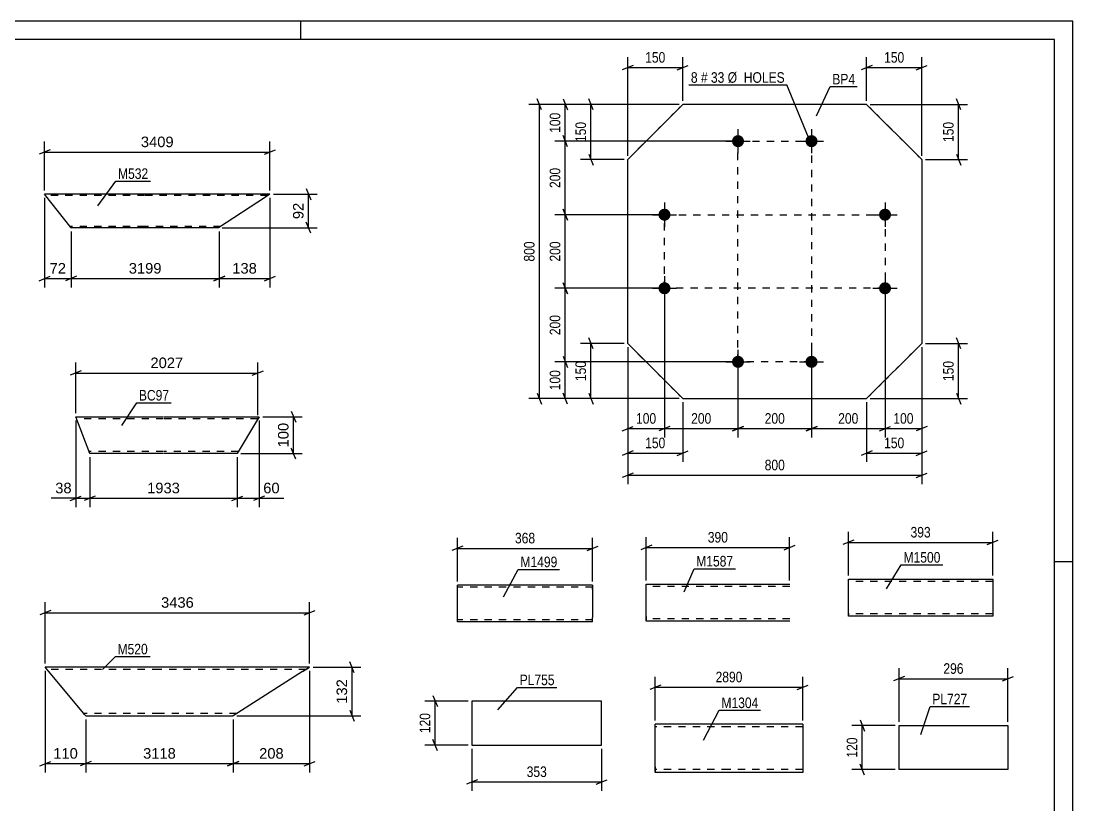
# Model space of a CAD drawing. Header units: millimetres. Extents: x 0 to 841, y 0 to 594.
# Drawn here: x 554.8 to 841, y 380.9 to 594 of the extents above; entities that cross this region are included whole.
import ezdxf

# ---------------------------------------------------------------- set-up
doc = ezdxf.new("R2010")
doc.units = ezdxf.units.MM
doc.linetypes.add('DXK_LINE_DOT2', pattern=[3.9198, 1.9599, -1.9599])
doc.styles.add('Arial', font='ARIAL.TTF', dxfattribs={"height": 0.2})
doc.styles.add('Arial Narrow', font='ARIALN.TTF', dxfattribs={"height": 0.2})

# ---------------------------------------------------------------- blocks, each defined once
blk = doc.blocks.new('Unknown-284934870-1134')
at = {"color": 5, "linetype": 'Continuous'}
for p, q in [((841, 594), (0, 594)), ((631, 589), (631, 594)), ((841, 0), (841, 594)), ((836, 589), (5, 589)), ((836, 5), (836, 589)), ((841, 447), (836, 447))]:
    blk.add_line(p, q, dxfattribs=at)
blk = doc.blocks.new('Part-284934870-1865 - 1864')
at = {"color": 2, "linetype": 'Continuous'}
for p, q in [((710.34, 440.63), (673.56, 440.63)), ((673.56, 430.72), (673.56, 440.63)), ((710.34, 440.63), (710.34, 440.54)), ((710.34, 440.54), (710.34, 439.43)), ((710.34, 439.43), (710.34, 431.83)), ((673.56, 430.63), (673.56, 430.72)), ((710.34, 430.63), (673.56, 430.63)), ((710.34, 430.63), (710.34, 431.83))]:
    blk.add_line(p, q, dxfattribs=at)
at = {"color": 7, "linetype": 'DXK_LINE_DOT2'}
for p, q in [((710.34, 440.03), (673.56, 440.03)), ((710.34, 439.43), (710.34, 440.28)), ((673.56, 431.23), (673.56, 431.27)), ((710.34, 431.23), (673.56, 431.23)), ((710.34, 431.27), (710.34, 431.6)), ((710.34, 431.23), (710.34, 431.27))]:
    blk.add_line(p, q, dxfattribs=at)
blk = doc.blocks.new('Part-284934870-1872 - 1871')
at = {"color": 2, "linetype": 'Continuous'}
for p, q in [((724.92, 439.66), (724.92, 440.86)), ((724.92, 440.86), (763.98, 440.86)), ((724.92, 432.06), (724.92, 439.66)), ((724.92, 430.95), (724.92, 432.06)), ((724.92, 430.86), (724.92, 430.95)), ((763.98, 430.86), (724.92, 430.86))]:
    blk.add_line(p, q, dxfattribs=at)
at = {"color": 7, "linetype": 'DXK_LINE_DOT2'}
for p, q in [((763.98, 440.26), (724.92, 440.26)), ((724.92, 432.06), (724.92, 431.21)), ((724.92, 431.46), (724.92, 431.51)), ((763.98, 431.46), (724.92, 431.46)), ((724.92, 430.86), (724.92, 430.86))]:
    blk.add_line(p, q, dxfattribs=at)
blk = doc.blocks.new('Part-284934870-14191 - 14190')
at = {"color": 2, "linetype": 'Continuous'}
for p, q in [((592.45, 418.3), (561.44, 418.3)), ((571.45, 406.3), (561.44, 418.3)), ((633.34, 418.3), (592.55, 418.3)), ((631.45, 417.1), (633.34, 418.3)), ((631.45, 417.1), (612.55, 405.1)), ((572.15, 405.45), (571.45, 406.3)), ((572.45, 405.1), (572.15, 405.45)), ((572.45, 405.1), (592.45, 405.1)), ((592.55, 405.1), (612.55, 405.1))]:
    blk.add_line(p, q, dxfattribs=at)
at = {"color": 7, "linetype": 'DXK_LINE_DOT2'}
for p, q in [((633.19, 418.21), (631.45, 417.1)), ((592.45, 417.7), (561.94, 417.7)), ((632.39, 417.7), (592.55, 417.7)), ((592.45, 405.7), (571.95, 405.7)), ((572.15, 405.45), (572.45, 405.1)), ((613.49, 405.7), (592.55, 405.7))]:
    blk.add_line(p, q, dxfattribs=at)
blk = doc.blocks.new('Part-284934870-1879 - 1878')
at = {"color": 2, "linetype": 'Continuous'}
for p, q in [((779.93, 441.03), (779.93, 442.23)), ((779.93, 442.23), (819.19, 442.23)), ((779.93, 432.97), (779.93, 441.03)), ((819.19, 442.23), (819.19, 432.23)), ((779.93, 432.32), (779.93, 432.97)), ((779.93, 432.23), (779.93, 432.32)), ((819.19, 432.23), (779.93, 432.23))]:
    blk.add_line(p, q, dxfattribs=at)
at = {"color": 7, "linetype": 'DXK_LINE_DOT2'}
for p, q in [((819.19, 441.63), (779.93, 441.63)), ((819.19, 442.14), (819.19, 442.23)), ((779.93, 432.97), (779.93, 432.58)), ((779.93, 432.83), (779.93, 432.88)), ((819.19, 432.83), (779.93, 432.83)), ((779.93, 432.23), (779.93, 432.23)), ((819.19, 432.83), (819.19, 432.88))]:
    blk.add_line(p, q, dxfattribs=at)
blk = doc.blocks.new('Part-284934870-1889 - 1888')
at = {"color": 2, "linetype": 'Continuous'}
for p, q in [((793.68, 390.46), (793.68, 402.46)), ((793.68, 402.46), (823.31, 402.46)), ((823.31, 402.46), (823.31, 390.46)), ((823.31, 390.46), (793.68, 390.46))]:
    blk.add_line(p, q, dxfattribs=at)
blk = doc.blocks.new('Part-284934870-1680 - 1679')
at = {"color": 2, "linetype": 'Continuous'}
for p, q in [((747.39, 402.86), (727.39, 402.86)), ((727.39, 391.26), (727.39, 402.86)), ((767.49, 402.86), (747.49, 402.86)), ((767.49, 402.86), (767.49, 389.66)), ((727.39, 391.26), (727.39, 389.66)), ((747.39, 389.66), (727.39, 389.66)), ((767.49, 389.66), (747.49, 389.66))]:
    blk.add_line(p, q, dxfattribs=at)
at = {"color": 7, "linetype": 'DXK_LINE_DOT2'}
for p, q in [((747.39, 402.06), (727.39, 402.06)), ((767.49, 402.06), (747.49, 402.06)), ((727.39, 389.78), (727.39, 391.26)), ((727.39, 390.46), (727.39, 390.52)), ((747.39, 390.46), (727.39, 390.46)), ((767.49, 390.46), (747.49, 390.46)), ((767.49, 390.46), (767.49, 390.52))]:
    blk.add_line(p, q, dxfattribs=at)
blk = doc.blocks.new('Part-284934870-1694 - 1693')
at = {"color": 2, "linetype": 'Continuous'}
for p, q in [((719.88, 556.35), (734.87, 571.34)), ((784.87, 571.34), (734.87, 571.34)), ((799.88, 556.34), (784.87, 571.34)), ((719.88, 506.33), (719.88, 556.35)), ((799.88, 556.34), (799.88, 556.34)), ((799.88, 556.34), (799.88, 506.35)), ((719.88, 506.33), (734.87, 491.34)), ((784.87, 491.34), (799.88, 506.35)), ((734.87, 491.34), (784.87, 491.34)), ((784.87, 491.34), (784.87, 491.34))]:
    blk.add_line(p, q, dxfattribs=at)
at = {"color": 7, "linetype": 'DXK_LINE_DOT2'}
for p, q in [((719.88, 556.35), (734.87, 571.34)), ((784.87, 571.34), (799.88, 556.34)), ((719.88, 506.33), (719.88, 506.33)), ((719.88, 506.33), (734.87, 491.34)), ((799.88, 506.35), (784.87, 491.34))]:
    blk.add_line(p, q, dxfattribs=at)
blk = doc.blocks.new('Bolt-284934870-1695 - 1693')
at = {"linetype": 'Continuous'}
for points in [[(749.88, 562.99, -1), (749.88, 559.69, -1)], [(769.88, 562.99, -1), (769.88, 559.69, -1)], [(729.88, 542.99, -1), (729.88, 539.69, -1)], [(789.88, 542.99, -1), (789.88, 539.69, -1)], [(729.88, 522.99, -1), (729.88, 519.69, -1)], [(789.88, 522.99, -1), (789.88, 519.69, -1)], [(749.88, 502.99, -1), (749.88, 499.69, -1)], [(769.88, 502.99, -1), (769.88, 499.69, -1)]]:
    blk.add_hatch(color=1, dxfattribs=at).paths.add_polyline_path(points)
at = {"color": 1, "linetype": 'Continuous'}
for p, q in [((749.88, 564.64), (749.88, 558.04)), ((769.88, 564.64), (769.88, 558.04)), ((746.58, 561.34), (753.18, 561.34)), ((766.58, 561.34), (773.18, 561.34)), ((729.88, 544.64), (729.88, 538.04)), ((789.88, 544.64), (789.88, 538.04)), ((726.58, 541.34), (733.18, 541.34)), ((786.58, 541.34), (793.18, 541.34)), ((729.88, 524.64), (729.88, 518.04)), ((789.88, 524.64), (789.88, 518.04)), ((726.58, 521.34), (733.18, 521.34)), ((786.58, 521.34), (793.18, 521.34)), ((749.88, 504.64), (749.88, 498.04)), ((769.88, 504.64), (769.88, 498.04)), ((746.58, 501.34), (753.18, 501.34)), ((766.58, 501.34), (773.18, 501.34))]:
    blk.add_line(p, q, dxfattribs=at)
blk = doc.blocks.new('Part-284934870-2005 - 2004')
at = {"color": 2, "linetype": 'Continuous'}
for p, q in [((712.78, 409.11), (677.51, 409.11)), ((677.51, 409.11), (677.51, 397.11)), ((712.78, 397.11), (712.78, 409.11)), ((677.51, 397.11), (712.78, 397.11))]:
    blk.add_line(p, q, dxfattribs=at)
blk = doc.blocks.new('Part-284934870-12777 - 12776')
at = {"color": 2, "linetype": 'Continuous'}
for p, q in [((588.45, 546.93), (561.24, 546.93)), ((568.45, 537.78), (561.24, 546.93)), ((622.55, 546.93), (588.55, 546.93)), ((622.55, 546.93), (621.32, 546.13)), ((621.32, 546.13), (608.55, 537.78)), ((588.45, 537.78), (568.45, 537.78)), ((608.55, 537.78), (588.55, 537.78))]:
    blk.add_line(p, q, dxfattribs=at)
at = {"color": 7, "linetype": 'DXK_LINE_DOT2'}
for p, q in [((622.45, 546.87), (621.32, 546.13)), ((588.45, 546.53), (561.56, 546.53)), ((621.94, 546.53), (588.55, 546.53)), ((588.45, 538.18), (568.13, 538.18)), ((568.26, 538.01), (568.45, 537.78)), ((609.16, 538.18), (588.55, 538.18))]:
    blk.add_line(p, q, dxfattribs=at)
blk = doc.blocks.new('Part-284934870-12785 - 12784')
at = {"color": 2, "linetype": 'Continuous'}
for p, q in [((573.55, 476.4), (569.72, 486.4)), ((569.72, 486.4), (593.55, 486.4)), ((593.65, 486.4), (619.62, 486.4)), ((618.9, 485.2), (613.65, 476.4)), ((619.62, 486.4), (618.9, 485.2)), ((593.55, 476.4), (573.55, 476.4)), ((613.65, 476.4), (593.65, 476.4))]:
    blk.add_line(p, q, dxfattribs=at)
at = {"color": 7, "linetype": 'DXK_LINE_DOT2'}
for p, q in [((593.55, 485.8), (569.95, 485.8)), ((619.26, 485.8), (593.65, 485.8)), ((619.57, 486.31), (618.9, 485.2)), ((593.55, 477), (573.32, 477)), ((573.41, 476.75), (573.55, 476.4)), ((614.01, 477), (593.65, 477))]:
    blk.add_line(p, q, dxfattribs=at)
blk = doc.blocks.new('Rectangle-284934870-14782 - 1693')
at = {"color": 1, "linetype": 'DXK_LINE_DOT2'}
blk.add_lwpolyline([(749.88, 561.34), (769.88, 561.34), (769.88, 501.34), (749.88, 501.34), (749.88, 561.34)], close=True, dxfattribs=at)
blk = doc.blocks.new('Rectangle-284934870-14792 - 1693')
at = {"color": 1, "linetype": 'DXK_LINE_DOT2'}
blk.add_lwpolyline([(729.88, 541.34), (789.88, 541.34), (789.88, 521.34), (729.88, 521.34), (729.88, 541.34)], close=True, dxfattribs=at)
blk = doc.blocks.new('StraightDimension-284934870-2777 - 1864')
at = {"color": 7, "linetype": 'Continuous'}
for p, q in [((673.56, 441.63), (673.56, 453.48)), ((710.34, 441.63), (710.34, 453.48)), ((675.06, 451.23), (672.06, 450.03)), ((673.56, 450.63), (710.34, 450.63)), ((708.84, 450.03), (711.84, 451.23))]:
    blk.add_line(p, q, dxfattribs=at)
at = {"color": 0}
blk.add_wipeout([(695.29, 451.38), (695.29, 455.58), (688.61, 455.58), (688.61, 451.38)], dxfattribs=at)
at = {"color": 3, "style": 'Arial Narrow'}
blk.add_text('368', height=2.863, dxfattribs=at).set_placement((689.21, 451.98))
blk = doc.blocks.new('StraightDimension-284934870-2781 - 1871')
at = {"color": 7, "linetype": 'Continuous'}
for p, q in [((724.92, 441.86), (724.92, 453.71)), ((763.91, 441.86), (763.91, 453.71)), ((726.42, 451.46), (723.42, 450.26)), ((724.92, 450.86), (763.91, 450.86)), ((762.41, 450.26), (765.41, 451.46))]:
    blk.add_line(p, q, dxfattribs=at)
at = {"color": 0}
blk.add_wipeout([(747.76, 451.61), (747.76, 455.81), (741.07, 455.81), (741.07, 451.61)], dxfattribs=at)
at = {"color": 3, "style": 'Arial Narrow'}
blk.add_text('390', height=2.863, dxfattribs=at).set_placement((741.67, 452.21))
blk = doc.blocks.new('StraightDimension-284934870-14249 - 14190')
at = {"color": 7, "linetype": 'Continuous'}
for p, q in [((561.44, 419.3), (561.44, 435.97)), ((633.34, 419.3), (633.34, 435.97)), ((562.94, 433.72), (559.94, 432.52)), ((561.44, 433.12), (633.34, 433.12)), ((631.84, 432.52), (634.84, 433.72))]:
    blk.add_line(p, q, dxfattribs=at)
at = {"color": 0}
blk.add_wipeout([(602.44, 433.87), (602.44, 438.07), (592.34, 438.07), (592.34, 433.87)], dxfattribs=at)
at = {"color": 3, "style": 'Arial'}
blk.add_text('3436', height=2.865, dxfattribs=at).set_placement((592.94, 434.47))
blk = doc.blocks.new('StraightDimension-284934870-14319 - 14190')
at = {"color": 7, "linetype": 'Continuous'}
for p, q in [((634.34, 418.3), (647.29, 418.3)), ((645.49, 416.8), (644.29, 419.8)), ((644.89, 405.1), (644.89, 418.3)), ((644.29, 406.6), (645.49, 403.6)), ((613.55, 405.1), (647.29, 405.1))]:
    blk.add_line(p, q, dxfattribs=at)
at = {"color": 0}
blk.add_wipeout([(644.14, 415.64), (639.94, 415.64), (639.94, 407.77), (644.14, 407.77)], dxfattribs=at)
at = {"color": 3, "style": 'Arial'}
blk.add_text('132', height=2.865, rotation=90.0002, dxfattribs=at).set_placement((643.54, 408.37))
blk = doc.blocks.new('StraightDimension-284934870-14261 - 14190')
at = {"color": 7, "linetype": 'Continuous'}
for p, q in [((572.45, 404.1), (572.45, 389.69)), ((612.55, 404.1), (612.55, 389.69)), ((573.95, 392.69), (570.95, 391.49)), ((572.45, 392.09), (612.55, 392.09)), ((611.05, 391.49), (614.05, 392.69))]:
    blk.add_line(p, q, dxfattribs=at)
at = {"color": 0}
blk.add_wipeout([(597.54, 392.84), (597.54, 397.04), (587.45, 397.04), (587.45, 392.84)], dxfattribs=at)
at = {"color": 3, "style": 'Arial'}
blk.add_text('3118', height=2.865, dxfattribs=at).set_placement((588.05, 393.44))
blk = doc.blocks.new('StraightDimension-284934870-14260 - 14190')
at = {"color": 7, "linetype": 'Continuous'}
for p, q in [((633.34, 417.3), (633.34, 389.69)), ((612.55, 404.1), (612.55, 389.69)), ((614.05, 392.69), (611.05, 391.49)), ((612.55, 392.09), (633.34, 392.09)), ((631.84, 391.49), (634.84, 392.69))]:
    blk.add_line(p, q, dxfattribs=at)
at = {"color": 0}
blk.add_wipeout([(626.88, 392.84), (626.88, 397.04), (619.01, 397.04), (619.01, 392.84)], dxfattribs=at)
at = {"color": 3, "style": 'Arial'}
blk.add_text('208', height=2.865, dxfattribs=at).set_placement((619.61, 393.44))
blk = doc.blocks.new('StraightDimension-284934870-14262 - 14190')
at = {"color": 7, "linetype": 'Continuous'}
for p, q in [((561.44, 417.3), (561.44, 389.69)), ((572.45, 404.1), (572.45, 389.69)), ((559.94, 391.49), (562.94, 392.69)), ((561.44, 392.09), (572.45, 392.09)), ((573.95, 392.69), (570.95, 391.49))]:
    blk.add_line(p, q, dxfattribs=at)
at = {"color": 0}
blk.add_wipeout([(570.88, 392.84), (570.88, 397.04), (563.01, 397.04), (563.01, 392.84)], dxfattribs=at)
at = {"color": 3, "style": 'Arial'}
blk.add_text('110', height=2.865, dxfattribs=at).set_placement((563.61, 393.44))
blk = doc.blocks.new('StraightDimension-284934870-2785 - 1878')
at = {"color": 7, "linetype": 'Continuous'}
for p, q in [((779.93, 443.23), (779.93, 455.08)), ((819.19, 443.23), (819.19, 455.08)), ((781.43, 452.83), (778.43, 451.63)), ((779.93, 452.23), (819.19, 452.23)), ((817.69, 451.63), (820.69, 452.83))]:
    blk.add_line(p, q, dxfattribs=at)
at = {"color": 0}
blk.add_wipeout([(802.9, 452.98), (802.9, 457.18), (796.22, 457.18), (796.22, 452.98)], dxfattribs=at)
at = {"color": 3, "style": 'Arial Narrow'}
blk.add_text('393', height=2.863, dxfattribs=at).set_placement((796.82, 453.58))
blk = doc.blocks.new('StraightDimension-284934870-2789 - 1888')
at = {"color": 7, "linetype": 'Continuous'}
for p, q in [((783.08, 403.96), (784.28, 400.96)), ((792.68, 402.46), (780.83, 402.46)), ((783.68, 390.46), (783.68, 402.46)), ((792.68, 390.46), (780.83, 390.46)), ((784.28, 388.96), (783.08, 391.96))]:
    blk.add_line(p, q, dxfattribs=at)
at = {"color": 0}
blk.add_wipeout([(782.93, 399.8), (778.73, 399.8), (778.73, 393.12), (782.93, 393.12)], dxfattribs=at)
at = {"color": 3, "style": 'Arial Narrow'}
blk.add_text('120', height=2.863, rotation=90.0002, dxfattribs=at).set_placement((782.33, 393.72))
blk = doc.blocks.new('StraightDimension-284934870-2793 - 1888')
at = {"color": 7, "linetype": 'Continuous'}
for p, q in [((793.68, 403.46), (793.68, 418.02)), ((823.31, 403.46), (823.31, 418.02)), ((795.18, 415.77), (792.18, 414.57)), ((793.68, 415.17), (823.31, 415.17)), ((821.81, 414.57), (824.81, 415.77))]:
    blk.add_line(p, q, dxfattribs=at)
at = {"color": 0}
blk.add_wipeout([(811.84, 415.92), (811.84, 420.12), (805.15, 420.12), (805.15, 415.92)], dxfattribs=at)
at = {"color": 3, "style": 'Arial Narrow'}
blk.add_text('296', height=2.863, dxfattribs=at).set_placement((805.75, 416.52))
blk = doc.blocks.new('StraightDimension-284934870-2347 - 1679')
at = {"color": 7, "linetype": 'Continuous'}
for p, q in [((727.39, 403.86), (727.39, 415.71)), ((767.49, 403.86), (767.49, 415.71)), ((728.89, 413.46), (725.89, 412.26)), ((727.39, 412.86), (767.49, 412.86)), ((765.99, 412.26), (768.99, 413.46))]:
    blk.add_line(p, q, dxfattribs=at)
at = {"color": 0}
blk.add_wipeout([(751.7, 413.61), (751.7, 417.81), (743.18, 417.81), (743.18, 413.61)], dxfattribs=at)
at = {"color": 3, "style": 'Arial Narrow'}
blk.add_text('2890', height=2.863, dxfattribs=at).set_placement((743.78, 414.21))
blk = doc.blocks.new('StraightDimension-284934870-15088 - 1693')
at = {"color": 7, "linetype": 'Continuous'}
for p, q in [((749.88, 500.34), (749.88, 480.77)), ((769.88, 500.34), (769.88, 480.77)), ((751.38, 483.77), (748.38, 482.57)), ((768.38, 482.57), (771.38, 483.77)), ((749.88, 483.17), (769.88, 483.17))]:
    blk.add_line(p, q, dxfattribs=at)
at = {"color": 0}
blk.add_wipeout([(763.22, 483.92), (763.22, 488.12), (756.54, 488.12), (756.54, 483.92)], dxfattribs=at)
at = {"color": 3, "style": 'Arial Narrow'}
blk.add_text('200', height=2.863, dxfattribs=at).set_placement((757.14, 484.52))
blk = doc.blocks.new('StraightDimension-284934870-2385 - 1693')
at = {"color": 7, "linetype": 'Continuous'}
for p, q in [((719.88, 557.35), (719.88, 584.19)), ((734.87, 572.34), (734.87, 584.19)), ((721.38, 581.94), (718.38, 580.74)), ((719.88, 581.34), (734.87, 581.34)), ((733.37, 580.74), (736.37, 581.94))]:
    blk.add_line(p, q, dxfattribs=at)
at = {"color": 0}
blk.add_wipeout([(730.72, 582.09), (730.72, 586.29), (724.03, 586.29), (724.03, 582.09)], dxfattribs=at)
at = {"color": 3, "style": 'Arial Narrow'}
blk.add_text('150', height=2.863, dxfattribs=at).set_placement((724.63, 582.69))
blk = doc.blocks.new('StraightDimension-284934870-2409 - 1693')
at = {"color": 7, "linetype": 'Continuous'}
for p, q in [((710.48, 504.83), (709.28, 507.83)), ((718.88, 506.33), (707.03, 506.33)), ((709.88, 491.34), (709.88, 506.33)), ((709.28, 492.84), (710.48, 489.84)), ((733.87, 491.34), (707.03, 491.34))]:
    blk.add_line(p, q, dxfattribs=at)
at = {"color": 0}
blk.add_wipeout([(709.13, 502.18), (704.93, 502.18), (704.93, 495.5), (709.13, 495.5)], dxfattribs=at)
at = {"color": 3, "style": 'Arial Narrow'}
blk.add_text('150', height=2.863, rotation=90.0002, dxfattribs=at).set_placement((708.53, 496.1))
blk = doc.blocks.new('StraightDimension-284934870-2381 - 1693')
at = {"color": 7, "linetype": 'Continuous'}
for p, q in [((784.87, 572.34), (784.87, 584.19)), ((799.88, 557.34), (799.88, 584.19)), ((786.37, 581.94), (783.37, 580.74)), ((784.87, 581.34), (799.88, 581.34)), ((798.38, 580.74), (801.38, 581.94))]:
    blk.add_line(p, q, dxfattribs=at)
at = {"color": 0}
blk.add_wipeout([(795.72, 582.09), (795.72, 586.29), (789.03, 586.29), (789.03, 582.09)], dxfattribs=at)
at = {"color": 3, "style": 'Arial Narrow'}
blk.add_text('150', height=2.863, dxfattribs=at).set_placement((789.63, 582.69))
blk = doc.blocks.new('StraightDimension-284934870-2389 - 1693')
at = {"color": 7, "linetype": 'Continuous'}
for p, q in [((799.88, 505.35), (799.88, 474.11)), ((784.87, 490.34), (784.87, 474.11)), ((786.37, 477.11), (783.37, 475.91)), ((784.87, 476.51), (799.88, 476.51)), ((798.38, 475.91), (801.38, 477.11))]:
    blk.add_line(p, q, dxfattribs=at)
at = {"color": 0}
blk.add_wipeout([(795.72, 477.26), (795.72, 481.46), (789.03, 481.46), (789.03, 477.26)], dxfattribs=at)
at = {"color": 3, "style": 'Arial Narrow'}
blk.add_text('150', height=2.863, dxfattribs=at).set_placement((789.63, 477.86))
blk = doc.blocks.new('StraightDimension-284934870-2457 - 1693')
at = {"color": 7, "linetype": 'Continuous'}
for p, q in [((696.47, 569.84), (695.27, 572.84)), ((733.87, 571.34), (693.02, 571.34)), ((695.87, 491.34), (695.87, 571.34)), ((695.27, 492.84), (696.47, 489.84)), ((733.87, 491.34), (693.02, 491.34))]:
    blk.add_line(p, q, dxfattribs=at)
at = {"color": 0}
blk.add_wipeout([(695.12, 534.68), (690.92, 534.68), (690.92, 528), (695.12, 528)], dxfattribs=at)
at = {"color": 3, "style": 'Arial Narrow'}
blk.add_text('800', height=2.863, rotation=90.0002, dxfattribs=at).set_placement((694.52, 528.6))
blk = doc.blocks.new('StraightDimension-284934870-2393 - 1693')
at = {"color": 7, "linetype": 'Continuous'}
for p, q in [((719.88, 505.33), (719.88, 474.11)), ((734.87, 490.34), (734.87, 474.11)), ((721.38, 477.11), (718.38, 475.91)), ((719.88, 476.51), (734.87, 476.51)), ((733.37, 475.91), (736.37, 477.11))]:
    blk.add_line(p, q, dxfattribs=at)
at = {"color": 0}
blk.add_wipeout([(730.72, 477.26), (730.72, 481.46), (724.03, 481.46), (724.03, 477.26)], dxfattribs=at)
at = {"color": 3, "style": 'Arial Narrow'}
blk.add_text('150', height=2.863, dxfattribs=at).set_placement((724.63, 477.86))
blk = doc.blocks.new('StraightDimension-284934870-2397 - 1693')
at = {"color": 7, "linetype": 'Continuous'}
for p, q in [((810.48, 569.84), (809.28, 572.84)), ((785.87, 571.34), (812.28, 571.34)), ((809.88, 556.34), (809.88, 571.34)), ((800.88, 556.34), (812.28, 556.34)), ((809.28, 557.84), (810.48, 554.84))]:
    blk.add_line(p, q, dxfattribs=at)
at = {"color": 0}
blk.add_wipeout([(809.13, 567.18), (804.93, 567.18), (804.93, 560.5), (809.13, 560.5)], dxfattribs=at)
at = {"color": 3, "style": 'Arial Narrow'}
blk.add_text('150', height=2.863, rotation=90.0002, dxfattribs=at).set_placement((808.53, 561.1))
blk = doc.blocks.new('StraightDimension-284934870-2401 - 1693')
at = {"color": 7, "linetype": 'Continuous'}
for p, q in [((810.48, 504.85), (809.28, 507.85)), ((800.88, 506.35), (812.28, 506.35)), ((809.88, 491.34), (809.88, 506.35)), ((809.28, 492.84), (810.48, 489.84)), ((785.87, 491.34), (812.28, 491.34))]:
    blk.add_line(p, q, dxfattribs=at)
at = {"color": 0}
blk.add_wipeout([(809.13, 502.19), (804.93, 502.19), (804.93, 495.5), (809.13, 495.5)], dxfattribs=at)
at = {"color": 3, "style": 'Arial Narrow'}
blk.add_text('150', height=2.863, rotation=90.0002, dxfattribs=at).set_placement((808.53, 496.1))
blk = doc.blocks.new('StraightDimension-284934870-2405 - 1693')
at = {"color": 7, "linetype": 'Continuous'}
for p, q in [((710.48, 569.84), (709.28, 572.84)), ((733.87, 571.34), (707.03, 571.34)), ((709.88, 556.35), (709.88, 571.34)), ((718.88, 556.35), (707.03, 556.35)), ((709.28, 557.85), (710.48, 554.85))]:
    blk.add_line(p, q, dxfattribs=at)
at = {"color": 0}
blk.add_wipeout([(709.13, 567.19), (704.93, 567.19), (704.93, 560.5), (709.13, 560.5)], dxfattribs=at)
at = {"color": 3, "style": 'Arial Narrow'}
blk.add_text('150', height=2.863, rotation=90.0002, dxfattribs=at).set_placement((708.53, 561.1))
blk = doc.blocks.new('StraightDimension-284934870-2413 - 1693')
at = {"color": 7, "linetype": 'Continuous'}
for p, q in [((789.88, 520.34), (789.88, 480.77)), ((799.88, 505.35), (799.88, 480.77)), ((788.38, 482.57), (791.38, 483.77)), ((801.38, 483.77), (798.38, 482.57)), ((789.88, 483.17), (799.88, 483.17))]:
    blk.add_line(p, q, dxfattribs=at)
at = {"color": 0}
blk.add_wipeout([(798.22, 483.92), (798.22, 488.12), (791.54, 488.12), (791.54, 483.92)], dxfattribs=at)
at = {"color": 3, "style": 'Arial Narrow'}
blk.add_text('100', height=2.863, dxfattribs=at).set_placement((792.14, 484.52))
blk = doc.blocks.new('StraightDimension-284934870-2417 - 1693')
at = {"color": 7, "linetype": 'Continuous'}
for p, q in [((729.88, 520.34), (729.88, 480.77)), ((719.88, 505.33), (719.88, 480.77)), ((718.38, 482.57), (721.38, 483.77)), ((731.38, 483.77), (728.38, 482.57)), ((719.88, 483.17), (729.88, 483.17))]:
    blk.add_line(p, q, dxfattribs=at)
at = {"color": 0}
blk.add_wipeout([(728.22, 483.92), (728.22, 488.12), (721.54, 488.12), (721.54, 483.92)], dxfattribs=at)
at = {"color": 3, "style": 'Arial Narrow'}
blk.add_text('100', height=2.863, dxfattribs=at).set_placement((722.14, 484.52))
blk = doc.blocks.new('StraightDimension-284934870-2433 - 1693')
at = {"color": 7, "linetype": 'Continuous'}
for p, q in [((719.88, 505.33), (719.88, 468.1)), ((799.88, 505.35), (799.88, 468.1)), ((721.38, 471.1), (718.38, 469.9)), ((719.88, 470.5), (799.88, 470.5)), ((798.38, 469.9), (801.38, 471.1))]:
    blk.add_line(p, q, dxfattribs=at)
at = {"color": 0}
blk.add_wipeout([(763.22, 471.25), (763.22, 475.45), (756.54, 475.45), (756.54, 471.25)], dxfattribs=at)
at = {"color": 3, "style": 'Arial Narrow'}
blk.add_text('800', height=2.863, dxfattribs=at).set_placement((757.14, 471.85))
blk = doc.blocks.new('StraightDimension-284934870-2437 - 1693')
at = {"color": 7, "linetype": 'Continuous'}
for p, q in [((702.28, 572.84), (703.48, 569.84)), ((733.87, 571.34), (700.03, 571.34)), ((702.88, 561.34), (702.88, 571.34)), ((748.88, 561.34), (700.03, 561.34)), ((703.48, 559.84), (702.28, 562.84))]:
    blk.add_line(p, q, dxfattribs=at)
at = {"color": 0}
blk.add_wipeout([(702.13, 569.68), (697.93, 569.68), (697.93, 563), (702.13, 563)], dxfattribs=at)
at = {"color": 3, "style": 'Arial Narrow'}
blk.add_text('100', height=2.863, rotation=90.0002, dxfattribs=at).set_placement((701.53, 563.6))
blk = doc.blocks.new('StraightDimension-284934870-2441 - 1693')
at = {"color": 7, "linetype": 'Continuous'}
for p, q in [((748.88, 501.34), (700.03, 501.34)), ((702.28, 502.84), (703.48, 499.84)), ((702.88, 491.34), (702.88, 501.34)), ((703.48, 489.84), (702.28, 492.84)), ((733.87, 491.34), (700.03, 491.34))]:
    blk.add_line(p, q, dxfattribs=at)
at = {"color": 0}
blk.add_wipeout([(702.13, 499.68), (697.93, 499.68), (697.93, 493), (702.13, 493)], dxfattribs=at)
at = {"color": 3, "style": 'Arial Narrow'}
blk.add_text('100', height=2.863, rotation=90.0002, dxfattribs=at).set_placement((701.53, 493.6))
blk = doc.blocks.new('StraightDimension-284934870-15086 - 1693')
at = {"color": 7, "linetype": 'Continuous'}
for p, q in [((729.88, 520.34), (729.88, 480.77)), ((749.88, 500.34), (749.88, 480.77)), ((731.38, 483.77), (728.38, 482.57)), ((748.38, 482.57), (751.38, 483.77)), ((729.88, 483.17), (749.88, 483.17))]:
    blk.add_line(p, q, dxfattribs=at)
at = {"color": 0}
blk.add_wipeout([(743.22, 483.92), (743.22, 488.12), (736.54, 488.12), (736.54, 483.92)], dxfattribs=at)
at = {"color": 3, "style": 'Arial Narrow'}
blk.add_text('200', height=2.863, dxfattribs=at).set_placement((737.14, 484.52))
blk = doc.blocks.new('StraightDimension-284934870-15090 - 1693')
at = {"color": 7, "linetype": 'Continuous'}
for p, q in [((789.88, 520.34), (789.88, 480.77)), ((769.88, 500.34), (769.88, 480.77)), ((771.38, 483.77), (768.38, 482.57)), ((788.38, 482.57), (791.38, 483.77)), ((769.88, 483.17), (789.88, 483.17))]:
    blk.add_line(p, q, dxfattribs=at)
at = {"color": 0}
blk.add_wipeout([(783.22, 483.92), (783.22, 488.12), (776.54, 488.12), (776.54, 483.92)], dxfattribs=at)
at = {"color": 3, "style": 'Arial Narrow'}
blk.add_text('200', height=2.863, dxfattribs=at).set_placement((777.14, 484.52))
blk = doc.blocks.new('StraightDimension-284934870-15110 - 1693')
at = {"color": 7, "linetype": 'Continuous'}
for p, q in [((728.88, 521.34), (700.03, 521.34)), ((703.48, 519.84), (702.28, 522.84)), ((702.88, 501.34), (702.88, 521.34)), ((748.88, 501.34), (700.03, 501.34)), ((702.28, 502.84), (703.48, 499.84))]:
    blk.add_line(p, q, dxfattribs=at)
at = {"color": 0}
blk.add_wipeout([(702.13, 514.68), (697.93, 514.68), (697.93, 508), (702.13, 508)], dxfattribs=at)
at = {"color": 3, "style": 'Arial Narrow'}
blk.add_text('200', height=2.863, rotation=90.0002, dxfattribs=at).set_placement((701.53, 508.6))
blk = doc.blocks.new('StraightDimension-284934870-15112 - 1693')
at = {"color": 7, "linetype": 'Continuous'}
for p, q in [((728.88, 541.34), (700.03, 541.34)), ((703.48, 539.84), (702.28, 542.84)), ((702.88, 521.34), (702.88, 541.34)), ((728.88, 521.34), (700.03, 521.34)), ((702.28, 522.84), (703.48, 519.84))]:
    blk.add_line(p, q, dxfattribs=at)
at = {"color": 0}
blk.add_wipeout([(702.13, 534.68), (697.93, 534.68), (697.93, 528), (702.13, 528)], dxfattribs=at)
at = {"color": 3, "style": 'Arial Narrow'}
blk.add_text('200', height=2.863, rotation=90.0002, dxfattribs=at).set_placement((701.53, 528.6))
blk = doc.blocks.new('StraightDimension-284934870-15114 - 1693')
at = {"color": 7, "linetype": 'Continuous'}
for p, q in [((748.88, 561.34), (700.03, 561.34)), ((703.48, 559.84), (702.28, 562.84)), ((702.88, 541.34), (702.88, 561.34)), ((728.88, 541.34), (700.03, 541.34)), ((702.28, 542.84), (703.48, 539.84))]:
    blk.add_line(p, q, dxfattribs=at)
at = {"color": 0}
blk.add_wipeout([(702.13, 554.68), (697.93, 554.68), (697.93, 548), (702.13, 548)], dxfattribs=at)
at = {"color": 3, "style": 'Arial Narrow'}
blk.add_text('200', height=2.863, rotation=90.0002, dxfattribs=at).set_placement((701.53, 548.6))
blk = doc.blocks.new('StraightDimension-284934870-2901 - 2004')
at = {"color": 7, "linetype": 'Continuous'}
for p, q in [((666.91, 410.61), (668.11, 407.61)), ((676.51, 409.11), (664.66, 409.11)), ((667.51, 397.11), (667.51, 409.11)), ((668.11, 395.61), (666.91, 398.61)), ((676.51, 397.11), (664.66, 397.11))]:
    blk.add_line(p, q, dxfattribs=at)
at = {"color": 0}
blk.add_wipeout([(666.76, 406.45), (662.56, 406.45), (662.56, 399.77), (666.76, 399.77)], dxfattribs=at)
at = {"color": 3, "style": 'Arial Narrow'}
blk.add_text('120', height=2.863, rotation=90.0002, dxfattribs=at).set_placement((666.16, 400.37))
blk = doc.blocks.new('StraightDimension-284934870-2905 - 2004')
at = {"color": 7, "linetype": 'Continuous'}
for p, q in [((677.51, 396.11), (677.51, 384.71)), ((712.78, 396.11), (712.78, 384.71)), ((679.01, 387.71), (676.01, 386.51)), ((677.51, 387.11), (712.78, 387.11)), ((711.28, 386.51), (714.28, 387.71))]:
    blk.add_line(p, q, dxfattribs=at)
at = {"color": 0}
blk.add_wipeout([(698.49, 387.86), (698.49, 392.06), (691.8, 392.06), (691.8, 387.86)], dxfattribs=at)
at = {"color": 3, "style": 'Arial Narrow'}
blk.add_text('353', height=2.863, dxfattribs=at).set_placement((692.4, 388.46))
blk = doc.blocks.new('StraightDimension-284934870-13920 - 12776')
at = {"color": 7, "linetype": 'Continuous'}
for p, q in [((561.24, 545.93), (561.24, 521.59)), ((568.45, 536.78), (568.45, 521.59)), ((559.74, 523.39), (562.74, 524.59)), ((561.24, 523.99), (568.45, 523.99)), ((569.95, 524.59), (566.95, 523.39))]:
    blk.add_line(p, q, dxfattribs=at)
at = {"color": 0}
blk.add_wipeout([(567.67, 524.74), (567.67, 528.94), (562.02, 528.94), (562.02, 524.74)], dxfattribs=at)
at = {"color": 3, "style": 'Arial'}
blk.add_text('72', height=2.865, dxfattribs=at).set_placement((562.62, 525.34))
blk = doc.blocks.new('StraightDimension-284934870-13918 - 12776')
at = {"color": 7, "linetype": 'Continuous'}
for p, q in [((622.55, 545.93), (622.55, 521.59)), ((608.75, 536.78), (608.75, 521.59)), ((610.25, 524.59), (607.25, 523.39)), ((608.75, 523.99), (622.55, 523.99)), ((621.05, 523.39), (624.05, 524.59))]:
    blk.add_line(p, q, dxfattribs=at)
at = {"color": 0}
blk.add_wipeout([(619.58, 524.74), (619.58, 528.94), (611.71, 528.94), (611.71, 524.74)], dxfattribs=at)
at = {"color": 3, "style": 'Arial'}
blk.add_text('138', height=2.865, dxfattribs=at).set_placement((612.31, 525.34))
blk = doc.blocks.new('StraightDimension-284934870-13991 - 12776')
at = {"color": 7, "linetype": 'Continuous'}
for p, q in [((561.24, 547.93), (561.24, 561.21)), ((622.55, 547.93), (622.55, 561.21)), ((562.74, 558.96), (559.74, 557.76)), ((561.24, 558.36), (622.55, 558.36)), ((621.05, 557.76), (624.05, 558.96))]:
    blk.add_line(p, q, dxfattribs=at)
at = {"color": 0}
blk.add_wipeout([(596.94, 559.11), (596.94, 563.31), (586.85, 563.31), (586.85, 559.11)], dxfattribs=at)
at = {"color": 3, "style": 'Arial'}
blk.add_text('3409', height=2.865, dxfattribs=at).set_placement((587.45, 559.71))
blk = doc.blocks.new('StraightDimension-284934870-13919 - 12776')
at = {"color": 7, "linetype": 'Continuous'}
for p, q in [((568.45, 536.78), (568.45, 521.59)), ((608.75, 536.78), (608.75, 521.59)), ((569.95, 524.59), (566.95, 523.39)), ((568.45, 523.99), (608.75, 523.99)), ((607.25, 523.39), (610.25, 524.59))]:
    blk.add_line(p, q, dxfattribs=at)
at = {"color": 0}
blk.add_wipeout([(593.65, 524.74), (593.65, 528.94), (583.55, 528.94), (583.55, 524.74)], dxfattribs=at)
at = {"color": 3, "style": 'Arial'}
blk.add_text('3199', height=2.865, dxfattribs=at).set_placement((584.15, 525.34))
blk = doc.blocks.new('StraightDimension-284934870-14002 - 12776')
at = {"color": 7, "linetype": 'Continuous'}
for p, q in [((623.55, 546.93), (635.44, 546.93)), ((632.44, 548.43), (633.64, 545.43)), ((633.04, 537.78), (633.04, 546.93)), ((633.64, 536.28), (632.44, 539.28)), ((609.55, 537.78), (635.44, 537.78))]:
    blk.add_line(p, q, dxfattribs=at)
at = {"color": 0}
blk.add_wipeout([(632.29, 545.18), (628.09, 545.18), (628.09, 539.53), (632.29, 539.53)], dxfattribs=at)
at = {"color": 3, "style": 'Arial'}
blk.add_text('92', height=2.865, rotation=90.0002, dxfattribs=at).set_placement((631.69, 540.13))
blk = doc.blocks.new('StraightDimension-284934870-14040 - 12784')
at = {"color": 7, "linetype": 'Continuous'}
for p, q in [((573.55, 475.4), (573.55, 461.85)), ((613.65, 475.4), (613.65, 461.85)), ((575.05, 464.85), (572.05, 463.65)), ((573.55, 464.25), (613.65, 464.25)), ((612.15, 463.65), (615.15, 464.85))]:
    blk.add_line(p, q, dxfattribs=at)
at = {"color": 0}
blk.add_wipeout([(598.65, 465), (598.65, 469.2), (588.55, 469.2), (588.55, 465)], dxfattribs=at)
at = {"color": 3, "style": 'Arial'}
blk.add_text('1933', height=2.865, dxfattribs=at).set_placement((589.15, 465.6))
blk = doc.blocks.new('StraightDimension-284934870-14024 - 12784')
at = {"color": 7, "linetype": 'Continuous'}
for p, q in [((569.72, 487.4), (569.72, 501.14)), ((619.26, 486.8), (619.26, 501.14)), ((571.22, 498.89), (568.22, 497.69)), ((569.72, 498.29), (619.26, 498.29)), ((617.76, 497.69), (620.76, 498.89))]:
    blk.add_line(p, q, dxfattribs=at)
at = {"color": 0}
blk.add_wipeout([(599.54, 499.04), (599.54, 503.24), (589.45, 503.24), (589.45, 499.04)], dxfattribs=at)
at = {"color": 3, "style": 'Arial'}
blk.add_text('2027', height=2.865, dxfattribs=at).set_placement((590.05, 499.64))
blk = doc.blocks.new('StraightDimension-284934870-14039 - 12784')
at = {"color": 7, "linetype": 'Continuous'}
for p, q in [((619.62, 485.4), (619.62, 461.85)), ((613.65, 475.4), (613.65, 461.85)), ((612.15, 463.65), (615.15, 464.85)), ((613.65, 464.25), (619.62, 464.25)), ((621.12, 464.85), (618.12, 463.65))]:
    blk.add_line(p, q, dxfattribs=at)
at = {"color": 0}
blk.add_wipeout([(625.79, 465), (625.79, 469.2), (620.14, 469.2), (620.14, 465)], dxfattribs=at)
at = {"color": 7, "linetype": 'Continuous'}
blk.add_line((619.62, 464.25), (626.32, 464.25), dxfattribs=at)
blk.add_line((619.62, 464.25), (626.32, 464.25), dxfattribs=at)
at = {"color": 3, "style": 'Arial'}
blk.add_text('60', height=2.865, dxfattribs=at).set_placement((620.74, 465.6))
blk = doc.blocks.new('StraightDimension-284934870-14041 - 12784')
at = {"color": 7, "linetype": 'Continuous'}
for p, q in [((569.72, 485.4), (569.72, 461.85)), ((573.55, 475.4), (573.55, 461.85)), ((568.22, 463.65), (571.22, 464.85)), ((569.72, 464.25), (573.55, 464.25)), ((575.05, 464.85), (572.05, 463.65))]:
    blk.add_line(p, q, dxfattribs=at)
at = {"color": 0}
blk.add_wipeout([(569.2, 465), (569.2, 469.2), (563.55, 469.2), (563.55, 465)], dxfattribs=at)
at = {"color": 7, "linetype": 'Continuous'}
blk.add_line((569.72, 464.25), (563.03, 464.25), dxfattribs=at)
blk.add_line((569.72, 464.25), (563.03, 464.25), dxfattribs=at)
at = {"color": 3, "style": 'Arial'}
blk.add_text('38', height=2.865, dxfattribs=at).set_placement((564.15, 465.6))
blk = doc.blocks.new('StraightDimension-284934870-14134 - 12784')
at = {"color": 7, "linetype": 'Continuous'}
for p, q in [((628.36, 487.9), (629.56, 484.9)), ((620.62, 486.4), (631.36, 486.4)), ((628.96, 476.4), (628.96, 486.4)), ((629.56, 474.9), (628.36, 477.9)), ((614.65, 476.4), (631.36, 476.4))]:
    blk.add_line(p, q, dxfattribs=at)
at = {"color": 0}
blk.add_wipeout([(628.21, 485.34), (624.01, 485.34), (624.01, 477.47), (628.21, 477.47)], dxfattribs=at)
at = {"color": 3, "style": 'Arial'}
blk.add_text('100', height=2.865, rotation=90.0002, dxfattribs=at).set_placement((627.61, 478.07))
blk = doc.blocks.new('Mark-284934870-4263 - 1864')
at = {"color": 0}
blk.add_wipeout([(700.75, 445.51), (700.75, 448.51), (690.7, 448.51), (690.7, 445.51)], dxfattribs=at)
blk.add_wipeout([(700.75, 445.51), (700.75, 448.51), (690.7, 448.51), (690.7, 445.51)], dxfattribs=at)
at = {"color": 30, "linetype": 'Continuous'}
for p, q in [((686.09, 437.45), (690.1, 444.91)), ((690.1, 444.91), (701.35, 444.91))]:
    blk.add_line(p, q, dxfattribs=at)
at = {"color": 3, "style": 'Arial Narrow'}
blk.add_text('M1499', height=2.863, dxfattribs=at).set_placement((690.7, 445.51))
blk = doc.blocks.new('Mark-284934870-4266 - 1871')
at = {"color": 0}
blk.add_wipeout([(748.58, 445.7), (748.58, 448.7), (738.52, 448.7), (738.52, 445.7)], dxfattribs=at)
blk.add_wipeout([(748.58, 445.7), (748.58, 448.7), (738.52, 448.7), (738.52, 445.7)], dxfattribs=at)
at = {"color": 30, "linetype": 'Continuous'}
for p, q in [((735.25, 438.8), (737.92, 445.1)), ((737.92, 445.1), (749.18, 445.1))]:
    blk.add_line(p, q, dxfattribs=at)
at = {"color": 3, "style": 'Arial Narrow'}
blk.add_text('M1587', height=2.863, dxfattribs=at).set_placement((738.52, 445.7))
blk = doc.blocks.new('Mark-284934870-14333 - 14190')
at = {"color": 0}
blk.add_wipeout([(589.33, 421.8), (589.33, 424.8), (581.1, 424.8), (581.1, 421.8)], dxfattribs=at)
blk.add_wipeout([(589.33, 421.8), (589.33, 424.8), (581.1, 424.8), (581.1, 421.8)], dxfattribs=at)
at = {"color": 30, "linetype": 'Continuous'}
for p, q in [((576.97, 417.66), (580.5, 421.2)), ((580.5, 421.2), (589.93, 421.2))]:
    blk.add_line(p, q, dxfattribs=at)
at = {"color": 3, "style": 'Arial Narrow'}
blk.add_text('M520', height=2.863, dxfattribs=at).set_placement((581.1, 421.8))
blk = doc.blocks.new('Mark-284934870-4269 - 1878')
at = {"color": 0}
blk.add_wipeout([(804.96, 446.75), (804.96, 449.75), (794.91, 449.75), (794.91, 446.75)], dxfattribs=at)
blk.add_wipeout([(804.96, 446.75), (804.96, 449.75), (794.91, 449.75), (794.91, 446.75)], dxfattribs=at)
at = {"color": 30, "linetype": 'Continuous'}
for p, q in [((790.24, 439.6), (794.31, 446.15)), ((794.31, 446.15), (805.56, 446.15))]:
    blk.add_line(p, q, dxfattribs=at)
at = {"color": 3, "style": 'Arial Narrow'}
blk.add_text('M1500', height=2.863, dxfattribs=at).set_placement((794.91, 446.75))
blk = doc.blocks.new('Mark-284934870-4272 - 1888')
at = {"color": 0}
blk.add_wipeout([(812.24, 408.23), (812.24, 411.23), (802.74, 411.23), (802.74, 408.23)], dxfattribs=at)
blk.add_wipeout([(812.24, 408.23), (812.24, 411.23), (802.74, 411.23), (802.74, 408.23)], dxfattribs=at)
at = {"color": 30, "linetype": 'Continuous'}
for p, q in [((799.64, 400.03), (802.14, 407.63)), ((802.14, 407.63), (812.84, 407.63))]:
    blk.add_line(p, q, dxfattribs=at)
at = {"color": 3, "style": 'Arial Narrow'}
blk.add_text('PL727', height=2.863, dxfattribs=at).set_placement((802.74, 408.23))
blk = doc.blocks.new('Mark-284934870-4193 - 1679')
at = {"color": 0}
blk.add_wipeout([(755.43, 407.2), (755.43, 410.2), (745.38, 410.2), (745.38, 407.2)], dxfattribs=at)
blk.add_wipeout([(755.43, 407.2), (755.43, 410.2), (745.38, 410.2), (745.38, 407.2)], dxfattribs=at)
at = {"color": 30, "linetype": 'Continuous'}
for p, q in [((740.5, 398.48), (744.78, 406.6)), ((744.78, 406.6), (756.03, 406.6))]:
    blk.add_line(p, q, dxfattribs=at)
at = {"color": 3, "style": 'Arial Narrow'}
blk.add_text('M1304', height=2.863, dxfattribs=at).set_placement((745.38, 407.2))
blk = doc.blocks.new('Mark-284934870-4199 - 1693')
at = {"color": 0}
blk.add_wipeout([(781.74, 576.78), (781.74, 579.78), (775.53, 579.78), (775.53, 576.78)], dxfattribs=at)
blk.add_wipeout([(781.74, 576.78), (781.74, 579.78), (775.53, 579.78), (775.53, 576.78)], dxfattribs=at)
at = {"color": 30, "linetype": 'Continuous'}
for p, q in [((771.27, 568.23), (774.93, 576.18)), ((774.93, 576.18), (782.34, 576.18))]:
    blk.add_line(p, q, dxfattribs=at)
at = {"color": 3, "style": 'Arial Narrow'}
blk.add_text('BP4', height=2.863, dxfattribs=at).set_placement((775.53, 576.78))
blk = doc.blocks.new('Mark-284934870-4202 - 1693')
at = {"color": 0}
blk.add_wipeout([(738.9, 577.22), (738.9, 580.22), (737.07, 580.22), (737.07, 577.22)], dxfattribs=at)
blk.add_wipeout([(738.9, 577.22), (738.9, 580.22), (737.07, 580.22), (737.07, 577.22)], dxfattribs=at)
blk.add_wipeout([(741.62, 577.22), (741.62, 580.22), (739.8, 580.22), (739.8, 577.22)], dxfattribs=at)
blk.add_wipeout([(741.62, 577.22), (741.62, 580.22), (739.8, 580.22), (739.8, 577.22)], dxfattribs=at)
at = {"color": 3, "style": 'Arial Narrow'}
blk.add_text('8', height=2.86, dxfattribs=at).set_placement((737.07, 577.22))
at = {"color": 0}
blk.add_wipeout([(746.18, 577.22), (746.18, 580.22), (742.52, 580.22), (742.52, 577.22)], dxfattribs=at)
blk.add_wipeout([(746.18, 577.22), (746.18, 580.22), (742.52, 580.22), (742.52, 577.22)], dxfattribs=at)
at = {"color": 3, "style": 'Arial Narrow'}
blk.add_text('#', height=2.86, dxfattribs=at).set_placement((739.8, 577.22))
at = {"color": 0}
blk.add_wipeout([(762.61, 577.22), (762.61, 580.22), (747.08, 580.22), (747.08, 577.22)], dxfattribs=at)
blk.add_wipeout([(762.61, 577.22), (762.61, 580.22), (747.08, 580.22), (747.08, 577.22)], dxfattribs=at)
at = {"color": 7, "linetype": 'Continuous'}
for p in [(736.47, 576.62), (769.66, 560.8)]:
    blk.add_line(p, (763.21, 576.62), dxfattribs=at)
at = {"color": 3, "style": 'Arial Narrow'}
for s, p in [('33', (742.52, 577.22)), ('Ø  HOLES', (747.08, 577.22))]:
    blk.add_text(s, height=2.863, dxfattribs=at).set_placement(p)
blk = doc.blocks.new('Mark-284934870-4314 - 2004')
at = {"color": 0}
blk.add_wipeout([(700, 413.43), (700, 416.43), (690.49, 416.43), (690.49, 413.43)], dxfattribs=at)
blk.add_wipeout([(700, 413.43), (700, 416.43), (690.49, 416.43), (690.49, 413.43)], dxfattribs=at)
at = {"color": 30, "linetype": 'Continuous'}
for p, q in [((684.59, 406.68), (689.89, 412.83)), ((689.89, 412.83), (700.6, 412.83))]:
    blk.add_line(p, q, dxfattribs=at)
at = {"color": 3, "style": 'Arial Narrow'}
blk.add_text('PL755', height=2.863, dxfattribs=at).set_placement((690.49, 413.43))
blk = doc.blocks.new('Mark-284934870-14016 - 12776')
at = {"color": 0}
blk.add_wipeout([(589.46, 551.08), (589.46, 554.08), (581.23, 554.08), (581.23, 551.08)], dxfattribs=at)
blk.add_wipeout([(589.46, 551.08), (589.46, 554.08), (581.23, 554.08), (581.23, 551.08)], dxfattribs=at)
at = {"color": 30, "linetype": 'Continuous'}
for p, q in [((575.72, 543.76), (580.63, 550.48)), ((580.63, 550.48), (590.06, 550.48))]:
    blk.add_line(p, q, dxfattribs=at)
at = {"color": 3, "style": 'Arial Narrow'}
blk.add_text('M532', height=2.863, dxfattribs=at).set_placement((581.23, 551.08))
blk = doc.blocks.new('Mark-284934870-14127 - 12784')
at = {"color": 0}
blk.add_wipeout([(595.13, 490.82), (595.13, 493.82), (586.91, 493.82), (586.91, 490.82)], dxfattribs=at)
blk.add_wipeout([(595.13, 490.82), (595.13, 493.82), (586.91, 493.82), (586.91, 490.82)], dxfattribs=at)
at = {"color": 30, "linetype": 'Continuous'}
for p, q in [((582.27, 484.06), (586.31, 490.22)), ((586.31, 490.22), (595.73, 490.22))]:
    blk.add_line(p, q, dxfattribs=at)
at = {"color": 3, "style": 'Arial Narrow'}
blk.add_text('BC97', height=2.863, dxfattribs=at).set_placement((586.91, 490.82))

msp = doc.modelspace()

# ---------------------------------------------------------------- block references
for name in ['Unknown-284934870-1134', 'Part-284934870-1694 - 1693', 'Bolt-284934870-1695 - 1693', 'Rectangle-284934870-14782 - 1693', 'Part-284934870-12777 - 12776', 'Rectangle-284934870-14792 - 1693', 'Part-284934870-12785 - 12784', 'Part-284934870-1872 - 1871', 'Part-284934870-1879 - 1878', 'Part-284934870-1865 - 1864', 'Part-284934870-14191 - 14190', 'Part-284934870-2005 - 2004', 'Part-284934870-1680 - 1679', 'Part-284934870-1889 - 1888']:
    msp.add_blockref(name, (0, 0))

# ---------------------------------------------------------------- next in the draw order: block references
for name in ['StraightDimension-284934870-2385 - 1693', 'StraightDimension-284934870-2381 - 1693', 'StraightDimension-284934870-13991 - 12776', 'StraightDimension-284934870-13920 - 12776', 'StraightDimension-284934870-13918 - 12776', 'StraightDimension-284934870-2409 - 1693', 'StraightDimension-284934870-2389 - 1693', 'StraightDimension-284934870-14024 - 12784', 'StraightDimension-284934870-15088 - 1693', 'StraightDimension-284934870-14040 - 12784', 'StraightDimension-284934870-2777 - 1864', 'StraightDimension-284934870-2781 - 1871', 'StraightDimension-284934870-2785 - 1878', 'StraightDimension-284934870-14249 - 14190', 'StraightDimension-284934870-2347 - 1679', 'Mark-284934870-4314 - 2004', 'StraightDimension-284934870-2901 - 2004', 'StraightDimension-284934870-2789 - 1888']:
    msp.add_blockref(name, (0, 0))

# ---------------------------------------------------------------- next in the draw order: block references
for name in ['Mark-284934870-4199 - 1693', 'StraightDimension-284934870-2457 - 1693', 'StraightDimension-284934870-2397 - 1693', 'Mark-284934870-14016 - 12776', 'StraightDimension-284934870-13919 - 12776', 'StraightDimension-284934870-2401 - 1693', 'Mark-284934870-14127 - 12784', 'StraightDimension-284934870-14041 - 12784', 'StraightDimension-284934870-14039 - 12784', 'Mark-284934870-4269 - 1878', 'Mark-284934870-4263 - 1864', 'Mark-284934870-4266 - 1871', 'Mark-284934870-14333 - 14190', 'StraightDimension-284934870-14319 - 14190', 'StraightDimension-284934870-2793 - 1888', 'Mark-284934870-4193 - 1679', 'StraightDimension-284934870-2905 - 2004']:
    msp.add_blockref(name, (0, 0))

# ---------------------------------------------------------------- next in the draw order: block references
for name in ['StraightDimension-284934870-2405 - 1693', 'StraightDimension-284934870-14002 - 12776', 'StraightDimension-284934870-2413 - 1693', 'StraightDimension-284934870-2393 - 1693', 'StraightDimension-284934870-14134 - 12784', 'Mark-284934870-4272 - 1888', 'StraightDimension-284934870-14261 - 14190']:
    msp.add_blockref(name, (0, 0))

# ---------------------------------------------------------------- next in the draw order: block references
for name in ['StraightDimension-284934870-2437 - 1693', 'StraightDimension-284934870-2417 - 1693', 'StraightDimension-284934870-14262 - 14190', 'StraightDimension-284934870-14260 - 14190']:
    msp.add_blockref(name, (0, 0))

# ---------------------------------------------------------------- next in the draw order: block references
msp.add_blockref('StraightDimension-284934870-2433 - 1693', (0, 0))

# ---------------------------------------------------------------- next in the draw order: block references
for name in ['StraightDimension-284934870-15090 - 1693', 'StraightDimension-284934870-2441 - 1693']:
    msp.add_blockref(name, (0, 0))

# ---------------------------------------------------------------- next in the draw order: block references
msp.add_blockref('StraightDimension-284934870-15086 - 1693', (0, 0))

# ---------------------------------------------------------------- next in the draw order: block references
msp.add_blockref('StraightDimension-284934870-15110 - 1693', (0, 0))

# ---------------------------------------------------------------- next in the draw order: block references
msp.add_blockref('StraightDimension-284934870-15112 - 1693', (0, 0))

# ---------------------------------------------------------------- next in the draw order: block references
msp.add_blockref('StraightDimension-284934870-15114 - 1693', (0, 0))

# ---------------------------------------------------------------- next in the draw order: block references
msp.add_blockref('Mark-284934870-4202 - 1693', (0, 0))

doc.saveas('drawing.dxf')
